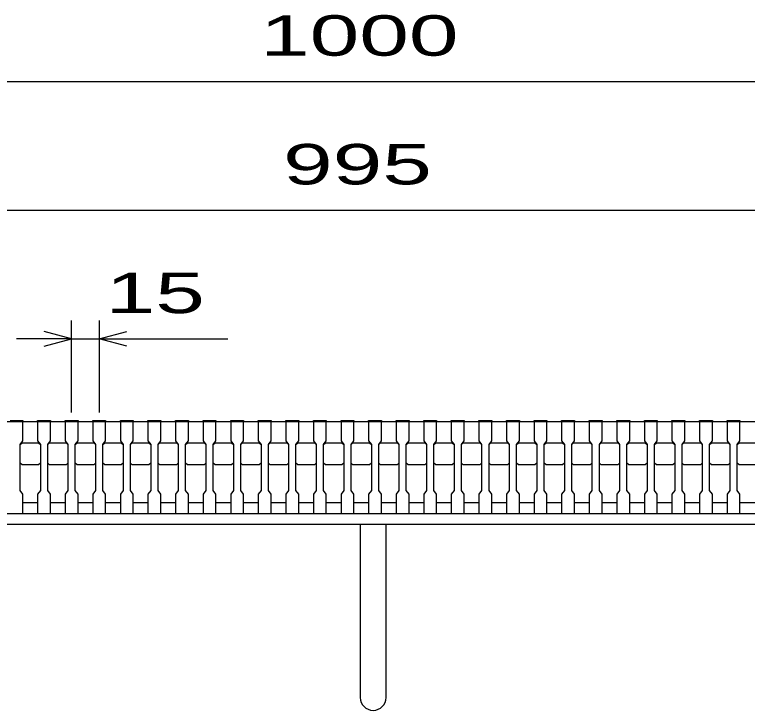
# Model space of a CAD drawing. Units: millimetres, scale not verified. Extents: x -1820 to 1731, y -1282 to 1054.
# Drawn here: x -1116.5 to -718, y -719.5 to -341.2 of the extents above; entities that cross this region are included whole.
import ezdxf
from ezdxf.enums import TextEntityAlignment as Align

# ---------------------------------------------------------------- set-up
doc = ezdxf.new("R2010")
doc.units = ezdxf.units.MM
doc.header["$LTSCALE"] = 10
for name, color, linetype, lineweight in [('16', 3, 'Continuous', 25), ('19', 6, 'Continuous', 25), ('22', 2, 'Continuous', 25)]:
    doc.layers.add(name, color=color, linetype=linetype, lineweight=lineweight)
doc.styles.add('ベクトル', font='')
doc.styles.get('ベクトル').set_extended_font_data('ベクトル')

msp = doc.modelspace()

# ---------------------------------------------------------------- linework, layer by layer
at = {"layer": '16'}
for p, q in [((-1119, -561.8), (-1112, -561.8)), ((-1112, -561.8), (-1112, -562.5)), ((-1104, -562.5), (-1104, -561.8)), ((-1104, -561.8), (-1097, -561.8)), ((-1097, -561.8), (-1097, -562.5)), ((-1089, -562.5), (-1089, -561.8)), ((-1089, -561.8), (-1082, -561.8)), ((-1082, -561.8), (-1082, -562.5)), ((-1074, -562.5), (-1074, -561.8)), ((-1074, -561.8), (-1067, -561.8)), ((-1067, -561.8), (-1067, -562.5)), ((-1059, -562.5), (-1059, -561.8)), ((-1059, -561.8), (-1052, -561.8)), ((-1052, -561.8), (-1052, -562.5)), ((-1044, -562.5), (-1044, -561.8)), ((-1044, -561.8), (-1037, -561.8)), ((-1037, -561.8), (-1037, -562.5)), ((-1029, -562.5), (-1029, -561.8)), ((-1029, -561.8), (-1022, -561.8)), ((-1022, -561.8), (-1022, -562.5)), ((-1014, -562.5), (-1014, -561.8)), ((-1014, -561.8), (-1007, -561.8)), ((-1007, -561.8), (-1007, -562.5)), ((-999, -562.5), (-999, -561.8)), ((-999, -561.8), (-992, -561.8)), ((-992, -561.8), (-992, -562.5)), ((-984, -562.5), (-984, -561.8)), ((-984, -561.8), (-977, -561.8)), ((-977, -561.8), (-977, -562.5)), ((-969, -562.5), (-969, -561.8)), ((-969, -561.8), (-962, -561.8)), ((-962, -561.8), (-962, -562.5)), ((-954, -562.5), (-954, -561.8)), ((-954, -561.8), (-947, -561.8)), ((-947, -561.8), (-947, -562.5)), ((-939, -562.5), (-939, -561.8)), ((-939, -561.8), (-932, -561.8)), ((-932, -561.8), (-932, -562.5)), ((-924, -562.5), (-924, -561.8)), ((-924, -561.8), (-917, -561.8)), ((-917, -561.8), (-917, -562.5)), ((-909, -562.5), (-909, -561.8)), ((-909, -561.8), (-902, -561.8)), ((-902, -561.8), (-902, -562.5)), ((-894, -562.5), (-894, -561.8)), ((-894, -561.8), (-887, -561.8)), ((-887, -561.8), (-887, -562.5)), ((-879, -562.5), (-879, -561.8)), ((-879, -561.8), (-872, -561.8)), ((-872, -561.8), (-872, -562.5)), ((-864, -562.5), (-864, -561.8)), ((-864, -561.8), (-857, -561.8)), ((-857, -561.8), (-857, -562.5)), ((-849, -562.5), (-849, -561.8)), ((-849, -561.8), (-842, -561.8)), ((-842, -561.8), (-842, -562.5)), ((-834, -562.5), (-834, -561.8)), ((-834, -561.8), (-827, -561.8)), ((-827, -561.8), (-827, -562.5)), ((-819, -562.5), (-819, -561.8)), ((-819, -561.8), (-812, -561.8)), ((-812, -561.8), (-812, -562.5)), ((-804, -562.5), (-804, -561.8)), ((-804, -561.8), (-797, -561.8)), ((-797, -561.8), (-797, -562.5)), ((-789, -562.5), (-789, -561.8)), ((-789, -561.8), (-782, -561.8)), ((-782, -561.8), (-782, -562.5)), ((-774, -562.5), (-774, -561.8)), ((-774, -561.8), (-767, -561.8)), ((-767, -561.8), (-767, -562.5)), ((-759, -562.5), (-759, -561.8)), ((-759, -561.8), (-752, -561.8)), ((-752, -561.8), (-752, -562.5)), ((-744, -562.5), (-744, -561.8)), ((-744, -561.8), (-737, -561.8)), ((-737, -561.8), (-737, -562.5)), ((-729, -562.5), (-729, -561.8)), ((-729, -561.8), (-722, -561.8)), ((-722, -561.8), (-722, -562.5)), ((-1419, -562.5), (-424, -562.5)), ((-1112, -562.5), (-1119, -562.5)), ((-1112, -573), (-1112, -562.5)), ((-1104, -562.5), (-1104, -573)), ((-1097, -562.5), (-1104, -562.5)), ((-1097, -573), (-1097, -562.5)), ((-1089, -562.5), (-1089, -573)), ((-1082, -562.5), (-1089, -562.5)), ((-1082, -573), (-1082, -562.5)), ((-1074, -562.5), (-1074, -573)), ((-1067, -562.5), (-1074, -562.5)), ((-1067, -573), (-1067, -562.5)), ((-1059, -562.5), (-1059, -573)), ((-1052, -562.5), (-1059, -562.5)), ((-1052, -573), (-1052, -562.5)), ((-1044, -562.5), (-1044, -573)), ((-1037, -562.5), (-1044, -562.5)), ((-1037, -573), (-1037, -562.5)), ((-1029, -562.5), (-1029, -573)), ((-1022, -562.5), (-1029, -562.5)), ((-1022, -573), (-1022, -562.5)), ((-1014, -562.5), (-1014, -573)), ((-1007, -562.5), (-1014, -562.5)), ((-1007, -573), (-1007, -562.5)), ((-999, -562.5), (-999, -573)), ((-992, -562.5), (-999, -562.5)), ((-992, -573), (-992, -562.5)), ((-984, -562.5), (-984, -573)), ((-977, -562.5), (-984, -562.5)), ((-977, -573), (-977, -562.5)), ((-969, -562.5), (-969, -573)), ((-962, -562.5), (-969, -562.5)), ((-962, -573), (-962, -562.5)), ((-954, -562.5), (-954, -573)), ((-947, -562.5), (-954, -562.5)), ((-947, -573), (-947, -562.5)), ((-939, -562.5), (-939, -573)), ((-932, -562.5), (-939, -562.5)), ((-932, -573), (-932, -562.5)), ((-924, -562.5), (-924, -573)), ((-917, -562.5), (-924, -562.5)), ((-917, -573), (-917, -562.5)), ((-909, -562.5), (-909, -573)), ((-902, -562.5), (-909, -562.5)), ((-902, -573), (-902, -562.5)), ((-894, -562.5), (-894, -573)), ((-887, -562.5), (-894, -562.5)), ((-887, -573), (-887, -562.5)), ((-879, -562.5), (-879, -573)), ((-872, -562.5), (-879, -562.5)), ((-872, -573), (-872, -562.5)), ((-864, -562.5), (-864, -573)), ((-857, -562.5), (-864, -562.5)), ((-857, -573), (-857, -562.5)), ((-849, -562.5), (-849, -573)), ((-842, -562.5), (-849, -562.5)), ((-842, -573), (-842, -562.5)), ((-834, -562.5), (-834, -573)), ((-827, -562.5), (-834, -562.5)), ((-827, -573), (-827, -562.5)), ((-819, -562.5), (-819, -573)), ((-812, -562.5), (-819, -562.5)), ((-812, -573), (-812, -562.5)), ((-804, -562.5), (-804, -573)), ((-797, -562.5), (-804, -562.5)), ((-797, -573), (-797, -562.5)), ((-789, -562.5), (-789, -573)), ((-782, -562.5), (-789, -562.5)), ((-782, -573), (-782, -562.5)), ((-774, -562.5), (-774, -573)), ((-767, -562.5), (-774, -562.5)), ((-767, -573), (-767, -562.5)), ((-759, -562.5), (-759, -573)), ((-752, -562.5), (-759, -562.5)), ((-752, -573), (-752, -562.5)), ((-744, -562.5), (-744, -573)), ((-737, -562.5), (-744, -562.5)), ((-737, -573), (-737, -562.5)), ((-729, -562.5), (-729, -573)), ((-722, -562.5), (-729, -562.5)), ((-722, -573), (-722, -562.5)), ((-1113.5, -575), (-1112, -573)), ((-1104, -573), (-1102.5, -575)), ((-1098.5, -575), (-1097, -573)), ((-1089, -573), (-1087.5, -575)), ((-1083.5, -575), (-1082, -573)), ((-1074, -573), (-1072.5, -575)), ((-1068.5, -575), (-1067, -573)), ((-1059, -573), (-1057.5, -575)), ((-1053.5, -575), (-1052, -573)), ((-1044, -573), (-1042.5, -575)), ((-1038.5, -575), (-1037, -573)), ((-1029, -573), (-1027.5, -575)), ((-1023.5, -575), (-1022, -573)), ((-1014, -573), (-1012.5, -575)), ((-1008.5, -575), (-1007, -573)), ((-999, -573), (-997.5, -575)), ((-993.5, -575), (-992, -573)), ((-984, -573), (-982.5, -575)), ((-978.5, -575), (-977, -573)), ((-969, -573), (-967.5, -575)), ((-963.5, -575), (-962, -573)), ((-954, -573), (-952.5, -575)), ((-948.5, -575), (-947, -573)), ((-939, -573), (-937.5, -575)), ((-933.5, -575), (-932, -573)), ((-924, -573), (-922.5, -575)), ((-918.5, -575), (-917, -573)), ((-909, -573), (-907.5, -575)), ((-903.5, -575), (-902, -573)), ((-894, -573), (-892.5, -575)), ((-888.5, -575), (-887, -573)), ((-879, -573), (-877.5, -575)), ((-873.5, -575), (-872, -573)), ((-864, -573), (-862.5, -575)), ((-858.5, -575), (-857, -573)), ((-849, -573), (-847.5, -575)), ((-843.5, -575), (-842, -573)), ((-834, -573), (-832.5, -575)), ((-828.5, -575), (-827, -573)), ((-819, -573), (-817.5, -575)), ((-813.5, -575), (-812, -573)), ((-804, -573), (-802.5, -575)), ((-798.5, -575), (-797, -573)), ((-789, -573), (-787.5, -575)), ((-783.5, -575), (-782, -573)), ((-774, -573), (-772.5, -575)), ((-768.5, -575), (-767, -573)), ((-759, -573), (-757.5, -575)), ((-753.5, -575), (-752, -573)), ((-744, -573), (-742.5, -575)), ((-738.5, -575), (-737, -573)), ((-729, -573), (-727.5, -575)), ((-723.5, -575), (-722, -573)), ((-1113.5, -575), (-1112.5, -574)), ((-1113.5, -600), (-1113.5, -575)), ((-1112.5, -574), (-1103.5, -574)), ((-1103.5, -574), (-1102.5, -575)), ((-1102.5, -575), (-1102.5, -600)), ((-1098.5, -575), (-1097.5, -574)), ((-1098.5, -600), (-1098.5, -575)), ((-1097.5, -574), (-1088.5, -574)), ((-1088.5, -574), (-1087.5, -575)), ((-1087.5, -575), (-1087.5, -600)), ((-1083.5, -575), (-1082.5, -574)), ((-1083.5, -600), (-1083.5, -575)), ((-1082.5, -574), (-1073.5, -574)), ((-1073.5, -574), (-1072.5, -575)), ((-1072.5, -575), (-1072.5, -600)), ((-1068.5, -575), (-1067.5, -574)), ((-1068.5, -600), (-1068.5, -575)), ((-1067.5, -574), (-1058.5, -574)), ((-1058.5, -574), (-1057.5, -575)), ((-1057.5, -575), (-1057.5, -600)), ((-1053.5, -575), (-1052.5, -574)), ((-1053.5, -600), (-1053.5, -575)), ((-1052.5, -574), (-1043.5, -574)), ((-1043.5, -574), (-1042.5, -575)), ((-1042.5, -575), (-1042.5, -600)), ((-1038.5, -575), (-1037.5, -574)), ((-1038.5, -600), (-1038.5, -575)), ((-1037.5, -574), (-1028.5, -574)), ((-1028.5, -574), (-1027.5, -575)), ((-1027.5, -575), (-1027.5, -600)), ((-1023.5, -575), (-1022.5, -574)), ((-1023.5, -600), (-1023.5, -575)), ((-1022.5, -574), (-1013.5, -574)), ((-1013.5, -574), (-1012.5, -575)), ((-1012.5, -575), (-1012.5, -600)), ((-1008.5, -575), (-1007.5, -574)), ((-1008.5, -600), (-1008.5, -575)), ((-1007.5, -574), (-998.5, -574)), ((-998.5, -574), (-997.5, -575)), ((-997.5, -575), (-997.5, -600)), ((-993.5, -575), (-992.5, -574)), ((-993.5, -600), (-993.5, -575)), ((-992.5, -574), (-983.5, -574)), ((-983.5, -574), (-982.5, -575)), ((-982.5, -575), (-982.5, -600)), ((-978.5, -575), (-977.5, -574)), ((-978.5, -600), (-978.5, -575)), ((-977.5, -574), (-968.5, -574)), ((-968.5, -574), (-967.5, -575)), ((-967.5, -575), (-967.5, -600)), ((-963.5, -575), (-962.5, -574)), ((-963.5, -600), (-963.5, -575)), ((-962.5, -574), (-953.5, -574)), ((-953.5, -574), (-952.5, -575)), ((-952.5, -575), (-952.5, -600)), ((-948.5, -575), (-947.5, -574)), ((-948.5, -600), (-948.5, -575)), ((-947.5, -574), (-938.5, -574)), ((-938.5, -574), (-937.5, -575)), ((-937.5, -575), (-937.5, -600)), ((-933.5, -575), (-932.5, -574)), ((-933.5, -600), (-933.5, -575)), ((-932.5, -574), (-923.5, -574)), ((-923.5, -574), (-922.5, -575)), ((-922.5, -575), (-922.5, -600)), ((-918.5, -575), (-917.5, -574)), ((-918.5, -600), (-918.5, -575)), ((-917.5, -574), (-908.5, -574)), ((-908.5, -574), (-907.5, -575)), ((-907.5, -575), (-907.5, -600)), ((-903.5, -575), (-902.5, -574)), ((-903.5, -600), (-903.5, -575)), ((-902.5, -574), (-893.5, -574)), ((-893.5, -574), (-892.5, -575)), ((-892.5, -575), (-892.5, -600)), ((-888.5, -575), (-887.5, -574)), ((-888.5, -600), (-888.5, -575)), ((-887.5, -574), (-878.5, -574)), ((-878.5, -574), (-877.5, -575)), ((-877.5, -575), (-877.5, -600)), ((-873.5, -575), (-872.5, -574)), ((-873.5, -600), (-873.5, -575)), ((-872.5, -574), (-863.5, -574)), ((-863.5, -574), (-862.5, -575)), ((-862.5, -575), (-862.5, -600)), ((-858.5, -575), (-857.5, -574)), ((-858.5, -600), (-858.5, -575)), ((-857.5, -574), (-848.5, -574)), ((-848.5, -574), (-847.5, -575)), ((-847.5, -575), (-847.5, -600)), ((-843.5, -575), (-842.5, -574)), ((-843.5, -600), (-843.5, -575)), ((-842.5, -574), (-833.5, -574)), ((-833.5, -574), (-832.5, -575)), ((-832.5, -575), (-832.5, -600)), ((-828.5, -575), (-827.5, -574)), ((-828.5, -600), (-828.5, -575)), ((-827.5, -574), (-818.5, -574)), ((-818.5, -574), (-817.5, -575)), ((-817.5, -575), (-817.5, -600)), ((-813.5, -575), (-812.5, -574)), ((-813.5, -600), (-813.5, -575)), ((-812.5, -574), (-803.5, -574)), ((-803.5, -574), (-802.5, -575)), ((-802.5, -575), (-802.5, -600)), ((-798.5, -575), (-797.5, -574)), ((-798.5, -600), (-798.5, -575)), ((-797.5, -574), (-788.5, -574)), ((-788.5, -574), (-787.5, -575)), ((-787.5, -575), (-787.5, -600)), ((-783.5, -575), (-782.5, -574)), ((-783.5, -600), (-783.5, -575)), ((-782.5, -574), (-773.5, -574)), ((-773.5, -574), (-772.5, -575)), ((-772.5, -575), (-772.5, -600)), ((-768.5, -575), (-767.5, -574)), ((-768.5, -600), (-768.5, -575)), ((-767.5, -574), (-758.5, -574)), ((-758.5, -574), (-757.5, -575)), ((-757.5, -575), (-757.5, -600)), ((-753.5, -575), (-752.5, -574)), ((-753.5, -600), (-753.5, -575)), ((-752.5, -574), (-743.5, -574)), ((-743.5, -574), (-742.5, -575)), ((-742.5, -575), (-742.5, -600)), ((-738.5, -575), (-737.5, -574)), ((-738.5, -600), (-738.5, -575)), ((-737.5, -574), (-728.5, -574)), ((-728.5, -574), (-727.5, -575)), ((-727.5, -575), (-727.5, -600)), ((-723.5, -575), (-722.5, -574)), ((-723.5, -600), (-723.5, -575)), ((-722.5, -574), (-713.5, -574)), ((-1112.5, -586), (-1113.5, -585)), ((-1102.5, -585), (-1103.5, -586)), ((-1097.5, -586), (-1098.5, -585)), ((-1087.5, -585), (-1088.5, -586)), ((-1082.5, -586), (-1083.5, -585)), ((-1072.5, -585), (-1073.5, -586)), ((-1067.5, -586), (-1068.5, -585)), ((-1057.5, -585), (-1058.5, -586)), ((-1052.5, -586), (-1053.5, -585)), ((-1042.5, -585), (-1043.5, -586)), ((-1037.5, -586), (-1038.5, -585)), ((-1027.5, -585), (-1028.5, -586)), ((-1022.5, -586), (-1023.5, -585)), ((-1012.5, -585), (-1013.5, -586)), ((-1007.5, -586), (-1008.5, -585)), ((-997.5, -585), (-998.5, -586)), ((-992.5, -586), (-993.5, -585)), ((-982.5, -585), (-983.5, -586)), ((-977.5, -586), (-978.5, -585)), ((-967.5, -585), (-968.5, -586)), ((-962.5, -586), (-963.5, -585)), ((-952.5, -585), (-953.5, -586)), ((-947.5, -586), (-948.5, -585)), ((-937.5, -585), (-938.5, -586)), ((-932.5, -586), (-933.5, -585)), ((-922.5, -585), (-923.5, -586)), ((-917.5, -586), (-918.5, -585)), ((-907.5, -585), (-908.5, -586)), ((-902.5, -586), (-903.5, -585)), ((-892.5, -585), (-893.5, -586)), ((-887.5, -586), (-888.5, -585)), ((-877.5, -585), (-878.5, -586)), ((-872.5, -586), (-873.5, -585)), ((-862.5, -585), (-863.5, -586)), ((-857.5, -586), (-858.5, -585)), ((-847.5, -585), (-848.5, -586)), ((-842.5, -586), (-843.5, -585)), ((-832.5, -585), (-833.5, -586)), ((-827.5, -586), (-828.5, -585)), ((-817.5, -585), (-818.5, -586)), ((-812.5, -586), (-813.5, -585)), ((-802.5, -585), (-803.5, -586)), ((-797.5, -586), (-798.5, -585)), ((-787.5, -585), (-788.5, -586)), ((-782.5, -586), (-783.5, -585)), ((-772.5, -585), (-773.5, -586)), ((-767.5, -586), (-768.5, -585)), ((-757.5, -585), (-758.5, -586)), ((-752.5, -586), (-753.5, -585)), ((-742.5, -585), (-743.5, -586)), ((-737.5, -586), (-738.5, -585)), ((-727.5, -585), (-728.5, -586)), ((-722.5, -586), (-723.5, -585)), ((-1103.5, -586), (-1112.5, -586)), ((-1088.5, -586), (-1097.5, -586)), ((-1073.5, -586), (-1082.5, -586)), ((-1058.5, -586), (-1067.5, -586)), ((-1043.5, -586), (-1052.5, -586)), ((-1028.5, -586), (-1037.5, -586)), ((-1013.5, -586), (-1022.5, -586)), ((-998.5, -586), (-1007.5, -586)), ((-983.5, -586), (-992.5, -586)), ((-968.5, -586), (-977.5, -586)), ((-953.5, -586), (-962.5, -586)), ((-938.5, -586), (-947.5, -586)), ((-923.5, -586), (-932.5, -586)), ((-908.5, -586), (-917.5, -586)), ((-893.5, -586), (-902.5, -586)), ((-878.5, -586), (-887.5, -586)), ((-863.5, -586), (-872.5, -586)), ((-848.5, -586), (-857.5, -586)), ((-833.5, -586), (-842.5, -586)), ((-818.5, -586), (-827.5, -586)), ((-803.5, -586), (-812.5, -586)), ((-788.5, -586), (-797.5, -586)), ((-773.5, -586), (-782.5, -586)), ((-758.5, -586), (-767.5, -586)), ((-743.5, -586), (-752.5, -586)), ((-728.5, -586), (-737.5, -586)), ((-713.5, -586), (-722.5, -586)), ((-1112, -602), (-1113.5, -600)), ((-1102.5, -600), (-1104, -602)), ((-1097, -602), (-1098.5, -600)), ((-1087.5, -600), (-1089, -602)), ((-1082, -602), (-1083.5, -600)), ((-1072.5, -600), (-1074, -602)), ((-1067, -602), (-1068.5, -600)), ((-1057.5, -600), (-1059, -602)), ((-1052, -602), (-1053.5, -600)), ((-1042.5, -600), (-1044, -602)), ((-1037, -602), (-1038.5, -600)), ((-1027.5, -600), (-1029, -602)), ((-1022, -602), (-1023.5, -600)), ((-1012.5, -600), (-1014, -602)), ((-1007, -602), (-1008.5, -600)), ((-997.5, -600), (-999, -602)), ((-992, -602), (-993.5, -600)), ((-982.5, -600), (-984, -602)), ((-977, -602), (-978.5, -600)), ((-967.5, -600), (-969, -602)), ((-962, -602), (-963.5, -600)), ((-952.5, -600), (-954, -602)), ((-947, -602), (-948.5, -600)), ((-937.5, -600), (-939, -602)), ((-932, -602), (-933.5, -600)), ((-922.5, -600), (-924, -602)), ((-917, -602), (-918.5, -600)), ((-907.5, -600), (-909, -602)), ((-902, -602), (-903.5, -600)), ((-892.5, -600), (-894, -602)), ((-887, -602), (-888.5, -600)), ((-877.5, -600), (-879, -602)), ((-872, -602), (-873.5, -600)), ((-862.5, -600), (-864, -602)), ((-857, -602), (-858.5, -600)), ((-847.5, -600), (-849, -602)), ((-842, -602), (-843.5, -600)), ((-832.5, -600), (-834, -602)), ((-827, -602), (-828.5, -600)), ((-817.5, -600), (-819, -602)), ((-812, -602), (-813.5, -600)), ((-802.5, -600), (-804, -602)), ((-797, -602), (-798.5, -600)), ((-787.5, -600), (-789, -602)), ((-782, -602), (-783.5, -600)), ((-772.5, -600), (-774, -602)), ((-767, -602), (-768.5, -600)), ((-757.5, -600), (-759, -602)), ((-752, -602), (-753.5, -600)), ((-742.5, -600), (-744, -602)), ((-737, -602), (-738.5, -600)), ((-727.5, -600), (-729, -602)), ((-722, -602), (-723.5, -600)), ((-1112, -612.5), (-1112, -602)), ((-1104, -602), (-1104, -612.5)), ((-1097, -612.5), (-1097, -602)), ((-1089, -602), (-1089, -612.5)), ((-1082, -612.5), (-1082, -602)), ((-1074, -602), (-1074, -612.5)), ((-1067, -612.5), (-1067, -602)), ((-1059, -602), (-1059, -612.5)), ((-1052, -612.5), (-1052, -602)), ((-1044, -602), (-1044, -612.5)), ((-1037, -612.5), (-1037, -602)), ((-1029, -602), (-1029, -612.5)), ((-1022, -612.5), (-1022, -602)), ((-1014, -602), (-1014, -612.5)), ((-1007, -612.5), (-1007, -602)), ((-999, -602), (-999, -612.5)), ((-992, -612.5), (-992, -602)), ((-984, -602), (-984, -612.5)), ((-977, -612.5), (-977, -602)), ((-969, -602), (-969, -612.5)), ((-962, -612.5), (-962, -602)), ((-954, -602), (-954, -612.5)), ((-947, -612.5), (-947, -602)), ((-939, -602), (-939, -612.5)), ((-932, -612.5), (-932, -602)), ((-924, -602), (-924, -612.5)), ((-917, -612.5), (-917, -602)), ((-909, -602), (-909, -612.5)), ((-902, -612.5), (-902, -602)), ((-894, -602), (-894, -612.5)), ((-887, -612.5), (-887, -602)), ((-879, -602), (-879, -612.5)), ((-872, -612.5), (-872, -602)), ((-864, -602), (-864, -612.5)), ((-857, -612.5), (-857, -602)), ((-849, -602), (-849, -612.5)), ((-842, -612.5), (-842, -602)), ((-834, -602), (-834, -612.5)), ((-827, -612.5), (-827, -602)), ((-819, -602), (-819, -612.5)), ((-812, -612.5), (-812, -602)), ((-804, -602), (-804, -612.5)), ((-797, -612.5), (-797, -602)), ((-789, -602), (-789, -612.5)), ((-782, -612.5), (-782, -602)), ((-774, -602), (-774, -612.5)), ((-767, -612.5), (-767, -602)), ((-759, -602), (-759, -612.5)), ((-752, -612.5), (-752, -602)), ((-744, -602), (-744, -612.5)), ((-737, -612.5), (-737, -602)), ((-729, -602), (-729, -612.5)), ((-722, -612.5), (-722, -602)), ((-1112, -606.5), (-1104, -606.5)), ((-1097, -606.5), (-1089, -606.5)), ((-1082, -606.5), (-1074, -606.5)), ((-1067, -606.5), (-1059, -606.5)), ((-1052, -606.5), (-1044, -606.5)), ((-1037, -606.5), (-1029, -606.5)), ((-1022, -606.5), (-1014, -606.5)), ((-1007, -606.5), (-999, -606.5)), ((-992, -606.5), (-984, -606.5)), ((-977, -606.5), (-969, -606.5)), ((-962, -606.5), (-954, -606.5)), ((-947, -606.5), (-939, -606.5)), ((-932, -606.5), (-924, -606.5)), ((-917, -606.5), (-909, -606.5)), ((-902, -606.5), (-894, -606.5)), ((-887, -606.5), (-879, -606.5)), ((-872, -606.5), (-864, -606.5)), ((-857, -606.5), (-849, -606.5)), ((-842, -606.5), (-834, -606.5)), ((-827, -606.5), (-819, -606.5)), ((-812, -606.5), (-804, -606.5)), ((-797, -606.5), (-789, -606.5)), ((-782, -606.5), (-774, -606.5)), ((-767, -606.5), (-759, -606.5)), ((-752, -606.5), (-744, -606.5)), ((-737, -606.5), (-729, -606.5)), ((-722, -606.5), (-714, -606.5)), ((-1119, -612.5), (-1112, -612.5)), ((-1104, -612.5), (-1097, -612.5)), ((-1089, -612.5), (-1082, -612.5)), ((-1074, -612.5), (-1067, -612.5)), ((-1059, -612.5), (-1052, -612.5)), ((-1044, -612.5), (-1037, -612.5)), ((-1029, -612.5), (-1022, -612.5)), ((-1014, -612.5), (-1007, -612.5)), ((-999, -612.5), (-992, -612.5)), ((-984, -612.5), (-977, -612.5)), ((-969, -612.5), (-962, -612.5)), ((-954, -612.5), (-947, -612.5)), ((-939, -612.5), (-932, -612.5)), ((-924, -612.5), (-917, -612.5)), ((-909, -612.5), (-902, -612.5)), ((-894, -612.5), (-887, -612.5)), ((-879, -612.5), (-872, -612.5)), ((-864, -612.5), (-857, -612.5)), ((-849, -612.5), (-842, -612.5)), ((-834, -612.5), (-827, -612.5)), ((-819, -612.5), (-812, -612.5)), ((-804, -612.5), (-797, -612.5)), ((-789, -612.5), (-782, -612.5)), ((-774, -612.5), (-767, -612.5)), ((-759, -612.5), (-752, -612.5)), ((-744, -612.5), (-737, -612.5)), ((-729, -612.5), (-722, -612.5))]:
    msp.add_line(p, q, dxfattribs=at)
at = {"layer": '19'}
for p, q in [((-1421.5, -612.5), (-421.5, -612.5)), ((-421.5, -618.5), (-1421.5, -618.5)), ((-928.5, -618.5), (-928.5, -712.5)), ((-914.5, -712.5), (-914.5, -618.5))]:
    msp.add_line(p, q, dxfattribs=at)
msp.add_arc((-921.5, -712.5), 7, 180, 0, dxfattribs=at)
at = {"layer": '22', "color": 4}
for p, q in [((-1421.5, -377.5), (-421.5, -377.5)), ((-1419, -447.5), (-424, -447.5)), ((-1085.5, -557.5), (-1085.5, -507.5)), ((-1070.5, -507.5), (-1070.5, -557.5)), ((-1085.5, -517.5), (-1100.5, -513.5)), ((-1070.5, -517.5), (-1055.5, -513.5)), ((-1085.5, -517.5), (-1115.5, -517.5)), ((-1100.5, -521.5), (-1085.5, -517.5)), ((-1085.5, -517.5), (-1070.5, -517.5)), ((-1055.5, -521.5), (-1070.5, -517.5)), ((-1070.5, -517.5), (-1000.5, -517.5))]:
    msp.add_line(p, q, dxfattribs=at)

# ---------------------------------------------------------------- texts
at = {"layer": '22', "style": 'ベクトル', "width": 1.65}
for s, p in [(' 1000 ', (-996.5, -352.5)), (' 995 ', (-984, -422.5)), (' 15 ', (-1080.5, -492.5))]:
    msp.add_text(s, height=21.99, dxfattribs=at).set_placement(p, align=Align.MIDDLE_LEFT)

doc.saveas('drawing.dxf')
